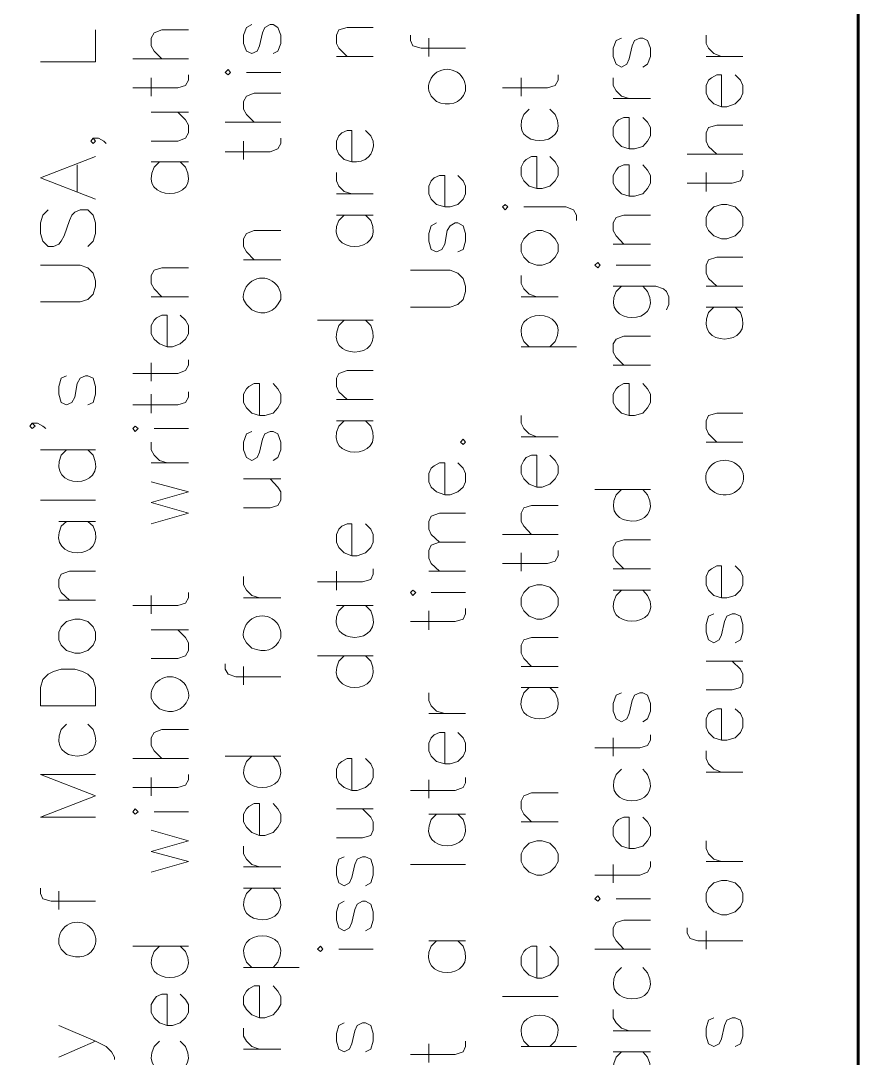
# Model space of a CAD drawing. Header units: inches. Extents: x 5 to 516, y -193 to 129.
# Drawn here: x 377.495 to 379.068, y -36.701 to -34.752 of the extents above; entities that cross this region are included whole.
import ezdxf

# ---------------------------------------------------------------- set-up
doc = ezdxf.new("R2010")
doc.units = ezdxf.units.IN
doc.header["$MEASUREMENT"] = 0
doc.layers.add('PDF5_Geometry', color=7, linetype='Continuous')

msp = doc.modelspace()

# ---------------------------------------------------------------- linework, layer by layer
at = {"layer": 'PDF5_Geometry', "lineweight": 60}
msp.add_lwpolyline([(379.067698, -46.9256782), (379.067698, -16.9256758), (334.0676944, -16.9256758), (334.0676944, -46.9256782)], dxfattribs=at)
at = {"layer": 'PDF5_Geometry', "lineweight": 15}
for points in [[(377.5321424, -34.8290088), (377.6354757, -34.8290088), (377.6354757, -34.7690088)], [(377.7599202, -34.8234535), (377.7454758, -34.8090091), (377.7399202, -34.7990091), (377.7399202, -34.7845646), (377.7454758, -34.7745646), (377.7599202, -34.7690091), (377.8099202, -34.7690091)], [(377.928809, -34.7590094), (377.918809, -34.764565), (377.9132535, -34.7790094), (377.9132535, -34.794565), (377.918809, -34.8090094), (377.928809, -34.8134539), (377.938809, -34.8090094), (377.9432535, -34.7990094), (377.948809, -34.774565), (377.9532535, -34.764565), (377.9632535, -34.7590094), (377.968809, -34.7590094), (377.9776979, -34.764565), (377.9832535, -34.7790094), (377.9832535, -34.794565), (377.9776979, -34.8090094), (377.968809, -34.8134539)], [(378.107698, -34.8190092), (378.0921425, -34.8034537), (378.087698, -34.7945648), (378.087698, -34.7790092), (378.0921425, -34.7690092), (378.107698, -34.7645648), (378.1565869, -34.7645648)], [(378.2265869, -34.7790097), (378.2265869, -34.7890097), (378.2310313, -34.7990097), (378.2465869, -34.8034542), (378.3299202, -34.8034542)], [(378.2610313, -34.8190092), (378.2610313, -34.7845648)], [(378.6232535, -34.7845651), (378.6132535, -34.7890095), (378.607698, -34.803454), (378.607698, -34.8190095), (378.6132535, -34.833454), (378.6232535, -34.8390095), (378.6332535, -34.833454), (378.637698, -34.823454), (378.6432535, -34.7990095), (378.647698, -34.7890095), (378.657698, -34.7845651), (378.6632535, -34.7845651), (378.6721424, -34.7890095), (378.677698, -34.803454), (378.677698, -34.8190095), (378.6721424, -34.833454), (378.6632535, -34.8390095)], [(378.8110313, -34.8190092), (378.7965869, -34.8134537), (378.7865869, -34.8034537), (378.7821424, -34.7945648), (378.7821424, -34.7790092)], [(377.7054757, -34.8234535), (377.8099202, -34.8234535)], [(378.087698, -34.8190092), (378.1565869, -34.8190092)], [(378.7821425, -34.8190092), (378.8510314, -34.8190092)], [(377.7054757, -34.877898), (377.7899202, -34.877898), (377.8043646, -34.8734536), (377.8099202, -34.8634536), (377.8099202, -34.8534536)], [(377.7399202, -34.8934541), (377.7399202, -34.8590096)], [(377.9188089, -34.8490092), (377.9832533, -34.8490092)], [(378.3999202, -34.877898), (378.4843647, -34.877898), (378.4988091, -34.8734536), (378.5043647, -34.8634536), (378.5043647, -34.8534536)], [(378.4343647, -34.8934541), (378.4343647, -34.8590096)], [(378.637698, -34.8978983), (378.6232535, -34.8934539), (378.6132535, -34.8834539), (378.607698, -34.8734539), (378.607698, -34.8590094)], [(378.8110313, -34.9134544), (378.8110313, -34.8534544), (378.8021424, -34.8534544), (378.7921424, -34.8590099), (378.7865869, -34.8634544), (378.7821424, -34.8734544), (378.7821424, -34.8878988), (378.7865869, -34.8978988), (378.7965869, -34.9078988), (378.8110313, -34.9134544), (378.8210313, -34.9134544), (378.8365869, -34.9078988), (378.8465869, -34.8978988), (378.8510313, -34.8878988), (378.8510313, -34.8734544), (378.8465869, -34.8634544), (378.8365869, -34.8534544)], [(377.9332533, -34.9423432), (377.9188089, -34.9278988), (377.9132533, -34.9178988), (377.9132533, -34.9034543), (377.9188089, -34.8934543), (377.9332533, -34.8878988), (377.9832533, -34.8878988)], [(378.6076981, -34.8978983), (378.6776981, -34.8978983)], [(377.7399202, -34.9778985), (377.7899202, -34.9778985), (377.8043646, -34.9723429), (377.8099202, -34.9623429), (377.8099202, -34.9478985), (377.8043646, -34.9378985), (377.7899202, -34.923454)], [(377.7399202, -34.923454), (377.8099202, -34.923454)], [(378.4499202, -34.9178986), (378.4399202, -34.9278986)], [(378.4988091, -34.9278986), (378.4888091, -34.9178986)], [(377.8788091, -34.9423432), (377.9832535, -34.9423432)], [(378.637698, -34.9923434), (378.637698, -34.9334546), (378.627698, -34.9334546), (378.617698, -34.937899), (378.6132535, -34.9423434), (378.607698, -34.9523434), (378.607698, -34.967899), (378.6132535, -34.977899), (378.6232535, -34.987899), (378.637698, -34.9923434), (378.647698, -34.9923434), (378.6632535, -34.987899), (378.6721424, -34.977899), (378.677698, -34.967899), (378.677698, -34.9523434), (378.6721424, -34.9423434), (378.6632535, -34.9334546)], [(378.1565868, -34.977898), (378.1521424, -34.967898), (378.1421424, -34.957898)], [(378.8021425, -35.002343), (378.786587, -34.9878986), (378.7821425, -34.9778986), (378.7821425, -34.962343), (378.786587, -34.952343), (378.8021425, -34.9478986), (378.8510314, -34.9478986)], [(377.6310312, -34.9723431), (377.6354756, -34.9778987), (377.6310312, -34.9823431), (377.6265868, -34.9778987), (377.6310312, -34.9723431), (377.6410312, -34.9723431), (377.6510312, -34.9778987), (377.6554757, -34.9823431)], [(377.8788091, -34.9978988), (377.9632535, -34.9978988), (377.977698, -34.9923432), (377.9832535, -34.9823432), (377.9832535, -34.9723432)], [(377.9132536, -35.0123426), (377.9132536, -34.9778982)], [(378.746587, -35.002343), (378.8510314, -35.002343)], [(377.6354758, -35.0867874), (377.5321424, -35.0467874), (377.6354758, -35.0067874)], [(377.6010313, -35.0723425), (377.6010313, -35.0223425)], [(377.7399202, -35.0167869), (377.8099202, -35.0167869)], [(377.7554757, -35.0167869), (377.7454757, -35.0267869)], [(377.8043646, -35.0267869), (377.7943646, -35.0167869)], [(378.4643646, -35.0667871), (378.4643646, -35.0067871), (378.4543646, -35.0067871), (378.4443646, -35.0123427), (378.4399202, -35.0167871), (378.4343646, -35.0267871), (378.4343646, -35.0423427), (378.4399202, -35.0523427), (378.4499202, -35.0623427), (378.4643646, -35.0667871), (378.4743646, -35.0667871), (378.4888091, -35.0623427), (378.4988091, -35.0523427), (378.5043646, -35.0423427), (378.5043646, -35.0267871), (378.4988091, -35.0167871), (378.4888091, -35.0067871)], [(378.637698, -35.0812321), (378.637698, -35.0223432), (378.627698, -35.0223432), (378.617698, -35.0267877), (378.6132535, -35.0323432), (378.607698, -35.0423432), (378.607698, -35.0567877), (378.6132535, -35.0667877), (378.6232535, -35.0767877), (378.637698, -35.0812321), (378.647698, -35.0812321), (378.6632535, -35.0767877), (378.6721424, -35.0667877), (378.677698, -35.0567877), (378.677698, -35.0423432), (378.6721424, -35.0323432), (378.6632535, -35.0223432)], [(378.1165868, -35.0767867), (378.1021424, -35.0723423), (378.0921424, -35.0623423), (378.0876979, -35.0523423), (378.0876979, -35.0367867)], [(378.2910312, -35.1012313), (378.2910312, -35.0423424), (378.2810312, -35.0423424), (378.2710312, -35.0467869), (378.2654757, -35.0523424), (378.2610312, -35.0623424), (378.2610312, -35.0767869), (378.2654757, -35.0867869), (378.2754757, -35.0967869), (378.2910312, -35.1012313), (378.3010312, -35.1012313), (378.3154757, -35.0967869), (378.3254757, -35.0867869), (378.3299201, -35.0767869), (378.3299201, -35.0623424), (378.3254757, -35.0523424), (378.3154757, -35.0423424)], [(378.746587, -35.0567875), (378.8310314, -35.0567875), (378.846587, -35.0523431), (378.8510314, -35.0423431), (378.8510314, -35.0323431)], [(378.7821425, -35.0723425), (378.7821425, -35.0367869)], [(378.087698, -35.0767867), (378.1565869, -35.0767867)], [(378.43992, -35.1012313), (378.5188089, -35.1012313), (378.5332534, -35.1067869), (378.5388089, -35.1167869), (378.5388089, -35.1267869)], [(377.5465868, -35.1067866), (377.5365868, -35.1167866), (377.5321424, -35.1312311), (377.5321424, -35.1512311), (377.5365868, -35.1656755), (377.5465868, -35.1756755), (377.5565868, -35.1756755), (377.5665868, -35.1712311), (377.5710312, -35.1656755), (377.5765868, -35.1556755), (377.5865868, -35.1267866), (377.5910312, -35.1167866), (377.5965868, -35.1112311), (377.6065868, -35.1067866), (377.6210312, -35.1067866), (377.6310312, -35.1167866), (377.6354757, -35.1312311), (377.6354757, -35.1512311), (377.6310312, -35.1656755), (377.6210312, -35.1756755)], [(378.087698, -35.1167874), (378.1565869, -35.1167874)], [(378.1021424, -35.1167874), (378.0921424, -35.1267874)], [(378.1521424, -35.1267874), (378.1421424, -35.1167874)], [(378.6276978, -35.1712319), (378.6132534, -35.1556763), (378.6076978, -35.1456763), (378.6076978, -35.1312318), (378.6132534, -35.1212318), (378.6276978, -35.1167874), (378.6776978, -35.1167874)], [(378.2754758, -35.1312323), (378.2654758, -35.1367879), (378.2610313, -35.1512323), (378.2610313, -35.1656768), (378.2654758, -35.1812324), (378.2754758, -35.1856768), (378.2854758, -35.1812324), (378.2910313, -35.1712324), (378.2954758, -35.1456768), (378.3010313, -35.1367879), (378.3110313, -35.1312323), (378.3154758, -35.1312323), (378.3254758, -35.1367879), (378.3299202, -35.1512323), (378.3299202, -35.1656768), (378.3254758, -35.1812324), (378.3154758, -35.1856768)], [(377.9332533, -35.2012318), (377.9188089, -35.1856762), (377.9132533, -35.1756762), (377.9132533, -35.1612318), (377.9188089, -35.1512318), (377.9332533, -35.1456762), (377.9832533, -35.1456762)], [(378.6076981, -35.1712319), (378.6776981, -35.1712319)], [(378.8021425, -35.2501209), (378.786587, -35.2356765), (378.7821425, -35.2256765), (378.7821425, -35.211232), (378.786587, -35.201232), (378.8021425, -35.1956765), (378.8510314, -35.1956765)], [(377.5321424, -35.2801208), (377.6065868, -35.2801208), (377.6210313, -35.2756764), (377.6310313, -35.2656764), (377.6354757, -35.2501208), (377.6354757, -35.2401208), (377.6310313, -35.2256764), (377.6210313, -35.2156764), (377.6065868, -35.2112319), (377.5321424, -35.2112319)], [(377.7599202, -35.2701212), (377.7454758, -35.2556768), (377.7399202, -35.2456768), (377.7399202, -35.2301212), (377.7454758, -35.2201212), (377.7599202, -35.2156768), (377.8099202, -35.2156768)], [(377.9132536, -35.2012318), (377.9832536, -35.2012318)], [(378.6132534, -35.2112314), (378.6776978, -35.2112314)], [(378.2265869, -35.2901204), (378.3010313, -35.2901204), (378.3154758, -35.2845649), (378.3254758, -35.275676), (378.3299202, -35.2601204), (378.3299202, -35.2501204), (378.3254758, -35.235676), (378.3154758, -35.225676), (378.3010313, -35.2201204), (378.2265869, -35.2201204)], [(378.4643646, -35.2701212), (378.4499202, -35.2656768), (378.4399202, -35.2556768), (378.4343646, -35.2456768), (378.4343646, -35.2301212)], [(378.6076981, -35.2501209), (378.6876981, -35.2501209), (378.7021425, -35.2556765), (378.7076981, -35.2601209), (378.7121425, -35.2701209), (378.7121425, -35.2845654), (378.7076981, -35.2945654)], [(378.6232535, -35.2501209), (378.6132535, -35.2601209)], [(378.6721424, -35.2601209), (378.6632535, -35.2501209)], [(378.7821425, -35.2501209), (378.8510314, -35.2501209)], [(377.7399202, -35.2701212), (377.8099202, -35.2701212)], [(378.4343647, -35.2701212), (378.5043647, -35.2701212)], [(378.7821425, -35.2901204), (378.8510314, -35.2901204)], [(378.7965869, -35.2901204), (378.7865869, -35.3001204)], [(378.8465869, -35.3001204), (378.8365869, -35.2901204)], [(377.7699201, -35.3645652), (377.7699201, -35.3045652), (377.7599201, -35.3045652), (377.7499201, -35.3101208), (377.7454757, -35.3145652), (377.7399201, -35.3245652), (377.7399201, -35.3401208), (377.7454757, -35.3501208), (377.7554757, -35.3590097), (377.7699201, -35.3645652), (377.7799201, -35.3645652), (377.7943646, -35.3590097), (377.8043646, -35.3501208), (377.8099201, -35.3401208), (377.8099201, -35.3245652), (377.8043646, -35.3145652), (377.7943646, -35.3045652)], [(378.0521425, -35.314565), (378.1565869, -35.314565)], [(378.1021424, -35.314565), (378.0921424, -35.324565)], [(378.1521424, -35.324565), (378.1421424, -35.314565)], [(378.4499202, -35.3645652), (378.4399202, -35.3545652)], [(378.4988091, -35.3545652), (378.4888091, -35.3645652)], [(378.6276978, -35.3990094), (378.6132534, -35.384565), (378.6076978, -35.374565), (378.6076978, -35.3590094), (378.6132534, -35.3501205), (378.6276978, -35.344565), (378.6776978, -35.344565)], [(378.4343647, -35.3645652), (378.5388091, -35.3645652)], [(377.7054757, -35.4145655), (377.7899202, -35.4145655), (377.8043646, -35.4090099), (377.8099202, -35.3990099), (377.8099202, -35.3890099)], [(377.7399202, -35.4290093), (377.7399202, -35.3945649)], [(378.107698, -35.4634535), (378.0921425, -35.4490091), (378.087698, -35.4390091), (378.087698, -35.4234535), (378.0921425, -35.4145646), (378.107698, -35.4090091), (378.1565869, -35.4090091)], [(378.6076981, -35.3990094), (378.6776981, -35.3990094)], [(377.5810313, -35.4190097), (377.5710313, -35.4234542), (377.5665868, -35.4390097), (377.5665868, -35.4534542), (377.5710313, -35.4690097), (377.5810313, -35.4734542), (377.5910313, -35.4690097), (377.5965868, -35.4590097), (377.6010313, -35.4334542), (377.6065868, -35.4234542), (377.6165868, -35.4190097), (377.6210313, -35.4190097), (377.6310313, -35.4234542), (377.6354757, -35.4390097), (377.6354757, -35.4534542), (377.6310313, -35.4690097), (377.6210313, -35.4734542)], [(377.7054757, -35.4734542), (377.7899202, -35.4734542), (377.8043646, -35.4690098), (377.8099202, -35.4590098), (377.8099202, -35.4490098)], [(377.9432535, -35.4934534), (377.9432535, -35.4334534), (377.9332535, -35.4334534), (377.9232535, -35.439009), (377.918809, -35.4434534), (377.9132535, -35.4534534), (377.9132535, -35.469009), (377.918809, -35.479009), (377.928809, -35.489009), (377.9432535, -35.4934534), (377.9532535, -35.4934534), (377.968809, -35.489009), (377.9776979, -35.479009), (377.9832535, -35.469009), (377.9832535, -35.4534534), (377.9776979, -35.4434534), (377.968809, -35.4334534)], [(378.637698, -35.4934534), (378.637698, -35.4334534), (378.627698, -35.4334534), (378.617698, -35.439009), (378.6132535, -35.4434534), (378.607698, -35.4534534), (378.607698, -35.469009), (378.6132535, -35.479009), (378.6232535, -35.489009), (378.637698, -35.4934534), (378.647698, -35.4934534), (378.6632535, -35.489009), (378.6721424, -35.479009), (378.677698, -35.469009), (378.677698, -35.4534534), (378.6721424, -35.4434534), (378.6632535, -35.4334534)], [(377.7399202, -35.4890092), (377.7399202, -35.4534536)], [(378.087698, -35.4634535), (378.1565869, -35.4634535)], [(378.8021425, -35.5434537), (378.786587, -35.5278981), (378.7821425, -35.5178981), (378.7821425, -35.5034536), (378.786587, -35.4934536), (378.8021425, -35.4890092), (378.8510314, -35.4890092)], [(377.5165866, -35.5078984), (377.5221422, -35.513454), (377.5165866, -35.5178984), (377.5121422, -35.513454), (377.5165866, -35.5078984), (377.5265866, -35.5078984), (377.5365866, -35.513454), (377.5421422, -35.5178984)], [(378.087698, -35.5034541), (378.1565869, -35.5034541)], [(378.1021424, -35.5034541), (378.0921424, -35.5134541)], [(378.1521424, -35.5134541), (378.1421424, -35.5034541)], [(378.4643646, -35.5334541), (378.4499202, -35.5278985), (378.4399202, -35.5178985), (378.4343646, -35.5078985), (378.4343646, -35.4934541)], [(377.7454755, -35.517898), (377.80992, -35.517898)], [(377.928809, -35.5234533), (377.918809, -35.5278978), (377.9132535, -35.5434533), (377.9132535, -35.5578978), (377.918809, -35.5723422), (377.928809, -35.5778978), (377.938809, -35.5723422), (377.9432535, -35.5623422), (377.948809, -35.5378978), (377.9532535, -35.5278978), (377.9632535, -35.5234533), (377.968809, -35.5234533), (377.9776979, -35.5278978), (377.9832535, -35.5434533), (377.9832535, -35.5578978), (377.9776979, -35.5723422), (377.968809, -35.5778978)], [(377.7699201, -35.5823432), (377.7554757, -35.5778988), (377.7454757, -35.5678988), (377.7399201, -35.5578988), (377.7399201, -35.5434543)], [(378.4343647, -35.5334541), (378.5043647, -35.5334541)], [(378.7821425, -35.5434537), (378.8510314, -35.5434537)], [(377.5321424, -35.5578986), (377.6354757, -35.5578986)], [(377.5810313, -35.5578986), (377.5710313, -35.5678986)], [(377.6310313, -35.5678986), (377.6210313, -35.5578986)], [(378.4643646, -35.6278981), (378.4643646, -35.5678981), (378.4543646, -35.5678981), (378.4443646, -35.5723425), (378.4399202, -35.5778981), (378.4343646, -35.5878981), (378.4343646, -35.6023425), (378.4399202, -35.6123425), (378.4499202, -35.6223425), (378.4643646, -35.6278981), (378.4743646, -35.6278981), (378.4888091, -35.6223425), (378.4988091, -35.6123425), (378.5043646, -35.6023425), (378.5043646, -35.5878981), (378.4988091, -35.5778981), (378.4888091, -35.5678981)], [(377.7399202, -35.5823432), (377.8099202, -35.5823432)], [(378.2910312, -35.642343), (378.2910312, -35.582343), (378.2810312, -35.582343), (378.2710312, -35.5878986), (378.2654757, -35.592343), (378.2610312, -35.602343), (378.2610312, -35.6178986), (378.2654757, -35.6278986), (378.2754757, -35.6367875), (378.2910312, -35.642343), (378.3010312, -35.642343), (378.3154757, -35.6367875), (378.3254757, -35.6278986), (378.3299201, -35.6178986), (378.3299201, -35.602343), (378.3254757, -35.592343), (378.3154757, -35.582343)], [(377.7399202, -35.6967875), (377.8099202, -35.6767875), (377.7399202, -35.6567875), (377.8099202, -35.6367875), (377.7399202, -35.6178986)], [(377.9132536, -35.6123431), (377.9832536, -35.6123431)], [(377.9132536, -35.6667876), (377.9632536, -35.6667876), (377.977698, -35.6623432), (377.9832536, -35.6523432), (377.9832536, -35.6367876), (377.977698, -35.6278987), (377.9632536, -35.6123432)], [(378.5732536, -35.6323423), (378.677698, -35.6323423)], [(378.6232535, -35.6323423), (378.6132535, -35.6423423)], [(378.6721424, -35.6423423), (378.6632535, -35.6323423)], [(377.5321424, -35.6523426), (377.6354757, -35.6523426)], [(378.4543647, -35.7167879), (378.4399203, -35.7012323), (378.4343647, -35.6923434), (378.4343647, -35.6767879), (378.4399203, -35.6667879), (378.4543647, -35.6623434), (378.5043647, -35.6623434)], [(378.2810314, -35.7312317), (378.2654758, -35.7167873), (378.2610314, -35.7067873), (378.2610314, -35.6923428), (378.2654758, -35.6823428), (378.2810314, -35.6767873), (378.3299203, -35.6767873)], [(377.5665868, -35.6923433), (377.6354757, -35.6923433)], [(377.5810313, -35.6923433), (377.5710313, -35.7012322)], [(377.6310313, -35.7012322), (377.6210313, -35.6923433)], [(378.1165868, -35.7567874), (378.1165868, -35.6967874), (378.1076979, -35.6967874), (378.0976979, -35.7012318), (378.0921424, -35.7067874), (378.0876979, -35.7167874), (378.0876979, -35.7312318), (378.0921424, -35.7412318), (378.1021424, -35.7512318), (378.1165868, -35.7567874), (378.1265868, -35.7567874), (378.1421424, -35.7512318), (378.1521424, -35.7412318), (378.1565868, -35.7312318), (378.1565868, -35.7167874), (378.1521424, -35.7067874), (378.1421424, -35.6967874)], [(378.3999202, -35.7167879), (378.5043647, -35.7167879)], [(378.2810314, -35.7856762), (378.2654758, -35.7712318), (378.2610314, -35.7612318), (378.2610314, -35.7467873), (378.2654758, -35.7367873), (378.2810314, -35.7312318), (378.3299203, -35.7312318)], [(378.6276978, -35.7812319), (378.6132534, -35.7667875), (378.6076978, -35.7567875), (378.6076978, -35.7412319), (378.6132534, -35.7312319), (378.6276978, -35.7267875), (378.6776978, -35.7267875)], [(378.3999202, -35.7712312), (378.4843647, -35.7712312), (378.4988091, -35.7667868), (378.5043647, -35.7567868), (378.5043647, -35.7467868)], [(378.4343647, -35.7856762), (378.4343647, -35.7512318)], [(378.0521425, -35.8056765), (378.1365869, -35.8056765), (378.1521425, -35.8012321), (378.1565869, -35.7912321), (378.1565869, -35.7812321)], [(378.6076981, -35.7812319), (378.6776981, -35.7812319)], [(378.8110313, -35.8356764), (378.8110313, -35.7756764), (378.8021424, -35.7756764), (378.7921424, -35.781232), (378.7865869, -35.7856764), (378.7821424, -35.7956764), (378.7821424, -35.811232), (378.7865869, -35.821232), (378.7965869, -35.831232), (378.8110313, -35.8356764), (378.8210313, -35.8356764), (378.8365869, -35.831232), (378.8465869, -35.821232), (378.8510313, -35.811232), (378.8510313, -35.7956764), (378.8465869, -35.7856764), (378.8365869, -35.7756764)], [(377.5865869, -35.8401207), (377.5710313, -35.8256763), (377.5665869, -35.8156763), (377.5665869, -35.8012318), (377.5710313, -35.7912318), (377.5865869, -35.7856763), (377.6354758, -35.7856763)], [(377.9432535, -35.8356764), (377.928809, -35.831232), (377.918809, -35.821232), (377.9132535, -35.811232), (377.9132535, -35.7956764)], [(378.087698, -35.8212315), (378.087698, -35.7856759)], [(378.2610313, -35.7856762), (378.3299202, -35.7856762)], [(378.6076981, -35.8212315), (378.6776981, -35.8212315)], [(378.6232535, -35.8212315), (378.6132535, -35.8312315)], [(378.6721424, -35.8312315), (378.6632535, -35.8212315)], [(377.5665868, -35.8401207), (377.6354757, -35.8401207)], [(377.7054757, -35.8501203), (377.7899202, -35.8501203), (377.8043646, -35.8456759), (377.8099202, -35.8356759), (377.8099202, -35.8256759)], [(377.7399202, -35.8656764), (377.7399202, -35.8312319)], [(377.9132536, -35.8356764), (377.9832536, -35.8356764)], [(378.2654756, -35.8256768), (378.32992, -35.8256768)], [(378.087698, -35.8501203), (378.1565869, -35.8501203)], [(378.1021424, -35.8501203), (378.0921424, -35.8601203)], [(378.1521424, -35.8601203), (378.1421424, -35.8501203)], [(378.2265869, -35.8801202), (378.3110313, -35.8801202), (378.3254758, -35.8756758), (378.3299202, -35.8656758), (378.3299202, -35.8556758)], [(378.2610313, -35.8956763), (378.2610313, -35.8601207)], [(378.7965869, -35.8656764), (378.7865869, -35.8701208), (378.7821425, -35.8856764), (378.7821425, -35.9001208), (378.7865869, -35.9145652), (378.7965869, -35.9201208), (378.8065869, -35.9145652), (378.8110313, -35.9056764), (378.8165869, -35.8801208), (378.8210313, -35.8701208), (378.8310313, -35.8656764), (378.8365869, -35.8656764), (378.8465869, -35.8701208), (378.8510313, -35.8856764), (378.8510313, -35.9001208), (378.8465869, -35.9145652), (378.8365869, -35.9201208)], [(377.7399202, -35.9501208), (377.7899202, -35.9501208), (377.8043646, -35.9445652), (377.8099202, -35.9345652), (377.8099202, -35.9201208), (377.8043646, -35.9101208), (377.7899202, -35.8956763)], [(377.7399202, -35.8956763), (377.8099202, -35.8956763)], [(378.4543647, -35.9645657), (378.4399203, -35.9501213), (378.4343647, -35.9401213), (378.4343647, -35.9245657), (378.4399203, -35.9145657), (378.4543647, -35.9101213), (378.5043647, -35.9101213)], [(378.0521425, -35.9445654), (378.1565869, -35.9445654)], [(378.1021424, -35.9445654), (378.0921424, -35.9545654)], [(378.1521424, -35.9545654), (378.1421424, -35.9445654)], [(378.7821425, -35.954565), (378.8510314, -35.954565)], [(378.7821425, -36.0090095), (378.8310314, -36.0090095), (378.8465869, -36.0045651), (378.8510314, -35.9945651), (378.8510314, -35.9790095), (378.8465869, -35.9701206), (378.8310314, -35.9545651)], [(377.8788091, -35.9601204), (377.8788091, -35.9701204), (377.8843646, -35.9790092), (377.8988091, -35.9845648), (377.9832535, -35.9845648)], [(377.9132536, -35.9990099), (377.9132536, -35.9645655)], [(378.4343647, -35.9645657), (378.5043647, -35.9645657)], [(378.2910312, -36.0534544), (378.2754757, -36.04901), (378.2654757, -36.03901), (378.2610312, -36.02901), (378.2610312, -36.0145655)], [(378.4343647, -36.0045653), (378.5043647, -36.0045653)], [(378.4499202, -36.0045653), (378.4399202, -36.0145653)], [(378.4988091, -36.0145653), (378.4888091, -36.0045653)], [(378.6232535, -36.0145648), (378.6132535, -36.0190093), (378.607698, -36.0345648), (378.607698, -36.0490093), (378.6132535, -36.0634537), (378.6232535, -36.0690093), (378.6332535, -36.0634537), (378.637698, -36.0534537), (378.6432535, -36.0290093), (378.647698, -36.0190093), (378.657698, -36.0145648), (378.6632535, -36.0145648), (378.6721424, -36.0190093), (378.677698, -36.0345648), (378.677698, -36.0490093), (378.6721424, -36.0634537), (378.6632535, -36.0690093)], [(378.2610313, -36.0534544), (378.3299202, -36.0534544)], [(378.8110313, -36.1034546), (378.8110313, -36.0445658), (378.8021424, -36.0445658), (378.7921424, -36.0490102), (378.7865869, -36.0534546), (378.7821424, -36.0634546), (378.7821424, -36.0790102), (378.7865869, -36.0890102), (378.7965869, -36.0990102), (378.8110313, -36.1034546), (378.8210313, -36.1034546), (378.8365869, -36.0990102), (378.8465869, -36.0890102), (378.8510313, -36.0790102), (378.8510313, -36.0634546), (378.8465869, -36.0534546), (378.8365869, -36.0445658)], [(377.5810313, -36.0734536), (377.5710313, -36.0834536)], [(377.6310313, -36.0834536), (377.6210313, -36.0734536)], [(377.7599202, -36.1378988), (377.7454758, -36.1234544), (377.7399202, -36.1134544), (377.7399202, -36.0990099), (377.7454758, -36.0890099), (377.7599202, -36.0834544), (377.8099202, -36.0834544)], [(378.2910312, -36.1478984), (378.2910312, -36.0890095), (378.2810312, -36.0890095), (378.2710312, -36.093454), (378.2654757, -36.0990095), (378.2610312, -36.1090095), (378.2610312, -36.123454), (378.2654757, -36.133454), (378.2754757, -36.143454), (378.2910312, -36.1478984), (378.3010312, -36.1478984), (378.3154757, -36.143454), (378.3254757, -36.133454), (378.3299201, -36.123454), (378.3299201, -36.1090095), (378.3254757, -36.0990095), (378.3154757, -36.0890095)], [(378.5732536, -36.1178985), (378.657698, -36.1178985), (378.6721425, -36.1134541), (378.677698, -36.1034541), (378.677698, -36.0934541)], [(378.6076981, -36.1334546), (378.6076981, -36.0990101)], [(377.8788091, -36.1334546), (377.9832535, -36.1334546)], [(377.928809, -36.1334546), (377.918809, -36.1434546)], [(377.9776979, -36.1434546), (377.968809, -36.1334546)], [(378.8110313, -36.1634545), (378.7965869, -36.1578989), (378.7865869, -36.1478989), (378.7821424, -36.1378989), (378.7821424, -36.1234545)], [(377.7054757, -36.1378988), (377.8099202, -36.1378988)], [(378.1165868, -36.1978986), (378.1165868, -36.1378986), (378.1076979, -36.1378986), (378.0976979, -36.1434542), (378.0921424, -36.1478986), (378.0876979, -36.1578986), (378.0876979, -36.1734542), (378.0921424, -36.1834542), (378.1021424, -36.1923431), (378.1165868, -36.1978986), (378.1265868, -36.1978986), (378.1421424, -36.1923431), (378.1521424, -36.1834542), (378.1565868, -36.1734542), (378.1565868, -36.1578986), (378.1521424, -36.1478986), (378.1421424, -36.1378986)], [(377.6354758, -36.2478989), (377.5321424, -36.2478989), (377.6354758, -36.2078989), (377.5321424, -36.1678989), (377.6354758, -36.1678989)], [(377.7054757, -36.1923433), (377.7899202, -36.1923433), (377.8043646, -36.1878989), (377.8099202, -36.1778989), (377.8099202, -36.1678989)], [(377.7399202, -36.2078982), (377.7399202, -36.1734538)], [(378.2265869, -36.1978986), (378.3110313, -36.1978986), (378.3254758, -36.1923431), (378.3299202, -36.1834542), (378.3299202, -36.1734542)], [(378.6232535, -36.157898), (378.6132535, -36.167898)], [(378.6721424, -36.167898), (378.6632535, -36.157898)], [(378.7821425, -36.1634545), (378.8510314, -36.1634545)], [(378.2610313, -36.2123425), (378.2610313, -36.1778981)], [(378.4543647, -36.2567874), (378.4399203, -36.242343), (378.4343647, -36.232343), (378.4343647, -36.2178985), (378.4399203, -36.2078985), (378.4543647, -36.202343), (378.5043647, -36.202343)], [(377.9432535, -36.2823431), (377.9432535, -36.222343), (377.9332535, -36.222343), (377.9232535, -36.2278986), (377.918809, -36.232343), (377.9132535, -36.242343), (377.9132535, -36.2567875), (377.918809, -36.2667875), (377.928809, -36.2767875), (377.9432535, -36.2823431), (377.9532535, -36.2823431), (377.968809, -36.2767875), (377.9776979, -36.2667875), (377.9832535, -36.2567875), (377.9832535, -36.242343), (377.9776979, -36.232343), (377.968809, -36.222343)], [(377.7454755, -36.2378982), (377.80992, -36.2378982)], [(378.087698, -36.2323428), (378.1565869, -36.2323428)], [(378.087698, -36.2867873), (378.1365869, -36.2867873), (378.1521424, -36.2823429), (378.1565869, -36.2723429), (378.1565869, -36.2567873), (378.1521424, -36.2478984), (378.1365869, -36.2323429)], [(378.2610313, -36.2423435), (378.3299202, -36.2423435)], [(378.2754758, -36.2423435), (378.2654758, -36.2523435)], [(378.3254758, -36.2523435), (378.3154758, -36.2423435)], [(378.637698, -36.3067876), (378.637698, -36.2478987), (378.627698, -36.2478987), (378.617698, -36.2523432), (378.6132535, -36.2567876), (378.607698, -36.2667876), (378.607698, -36.2823432), (378.6132535, -36.2923432), (378.6232535, -36.3023432), (378.637698, -36.3067876), (378.647698, -36.3067876), (378.6632535, -36.3023432), (378.6721424, -36.2923432), (378.677698, -36.2823432), (378.677698, -36.2667876), (378.6721424, -36.2567876), (378.6632535, -36.2478987)], [(378.4343647, -36.2567874), (378.5043647, -36.2567874)], [(377.7399202, -36.3512314), (377.8099202, -36.3312314), (377.7399202, -36.3123425), (377.8099202, -36.2923425), (377.7399202, -36.2723425)], [(377.9432535, -36.3412318), (377.928809, -36.3367874), (377.918809, -36.3267874), (377.9132535, -36.3167874), (377.9132535, -36.3023429)], [(378.8110313, -36.3312322), (378.7965869, -36.3267878), (378.7865869, -36.3167878), (378.7821424, -36.3067878), (378.7821424, -36.2923433)], [(378.1021424, -36.3223426), (378.0921424, -36.326787), (378.087698, -36.3412314), (378.087698, -36.356787), (378.0921424, -36.3712315), (378.1021424, -36.376787), (378.1121424, -36.3712315), (378.1165868, -36.3612315), (378.1221424, -36.336787), (378.1265868, -36.326787), (378.1365868, -36.3223426), (378.1421424, -36.3223426), (378.1521424, -36.326787), (378.1565868, -36.3412314), (378.1565868, -36.356787), (378.1521424, -36.3712315), (378.1421424, -36.376787)], [(377.9132536, -36.3412318), (377.9832536, -36.3412318)], [(378.2265869, -36.3367875), (378.3299202, -36.3367875)], [(378.5732536, -36.3567867), (378.657698, -36.3567867), (378.6721425, -36.3512312), (378.677698, -36.3412312), (378.677698, -36.3312312)], [(378.6076981, -36.3712317), (378.6076981, -36.3367873)], [(378.7821425, -36.3312322), (378.8510314, -36.3312322)], [(377.5321424, -36.3812324), (377.5321424, -36.3912324), (377.5365868, -36.4012324), (377.5521424, -36.4056769), (377.6354757, -36.4056769)], [(377.5665868, -36.421232), (377.5665868, -36.3867875)], [(377.9132536, -36.3812324), (377.9832536, -36.3812324)], [(377.928809, -36.3812324), (377.918809, -36.3912324)], [(377.9776979, -36.3912324), (377.968809, -36.3812324)], [(378.1021424, -36.4056759), (378.0921424, -36.4112315), (378.087698, -36.4256759), (378.087698, -36.4412315), (378.0921424, -36.4556759), (378.1021424, -36.4612315), (378.1121424, -36.4556759), (378.1165868, -36.4456759), (378.1221424, -36.4212315), (378.1265868, -36.4112315), (378.1365868, -36.4056759), (378.1421424, -36.4056759), (378.1521424, -36.4112315), (378.1565868, -36.4256759), (378.1565868, -36.4412315), (378.1521424, -36.4556759), (378.1421424, -36.4612315)], [(378.6132534, -36.4012316), (378.6776978, -36.4012316)], [(378.6276978, -36.4956756), (378.6132534, -36.4801201), (378.6076978, -36.4701201), (378.6076978, -36.4556756), (378.6132534, -36.4456756), (378.6276978, -36.4412312), (378.6776978, -36.4412312)], [(378.746587, -36.4556761), (378.746587, -36.4656761), (378.7521425, -36.4756761), (378.766587, -36.4801206), (378.8510314, -36.4801206)], [(378.7821425, -36.4956756), (378.7821425, -36.4612312)], [(378.2610313, -36.4801207), (378.3299202, -36.4801207)], [(378.2754758, -36.4801207), (378.2654758, -36.4901207)], [(378.3254758, -36.4901207), (378.3154758, -36.4801207)], [(377.7054757, -36.4901203), (377.8099202, -36.4901203)], [(377.7554757, -36.4901203), (377.7454757, -36.5001203)], [(377.8043646, -36.5001203), (377.7943646, -36.4901203)], [(378.0921422, -36.4956756), (378.1565867, -36.4956756)], [(378.4643646, -36.5501213), (378.4643646, -36.4901213), (378.4543646, -36.4901213), (378.4443646, -36.4956768), (378.4399202, -36.5001213), (378.4343646, -36.5101213), (378.4343646, -36.5256768), (378.4399202, -36.5345657), (378.4499202, -36.5445657), (378.4643646, -36.5501213), (378.4743646, -36.5501213), (378.4888091, -36.5445657), (378.4988091, -36.5345657), (378.5043646, -36.5256768), (378.5043646, -36.5101213), (378.4988091, -36.5001213), (378.4888091, -36.4901213)], [(378.5732536, -36.4956756), (378.677698, -36.4956756)], [(377.928809, -36.5301209), (377.918809, -36.5201209)], [(377.9776979, -36.5201209), (377.968809, -36.5301209)], [(377.9132536, -36.5301209), (378.017698, -36.5301209)], [(378.6232535, -36.5301209), (378.6132535, -36.5401209)], [(378.6721424, -36.5401209), (378.6632535, -36.5301209)], [(377.7699201, -36.6390099), (377.7699201, -36.580121), (377.7599201, -36.580121), (377.7499201, -36.5845655), (377.7454757, -36.590121), (377.7399201, -36.600121), (377.7399201, -36.6145655), (377.7454757, -36.6245655), (377.7554757, -36.6345655), (377.7699201, -36.6390099), (377.7799201, -36.6390099), (377.7943646, -36.6345655), (377.8043646, -36.6245655), (377.8099201, -36.6145655), (377.8099201, -36.600121), (377.8043646, -36.590121), (377.7943646, -36.580121)], [(377.9432535, -36.6245649), (377.9432535, -36.5645649), (377.9332535, -36.5645649), (377.9232535, -36.5701205), (377.918809, -36.5745649), (377.9132535, -36.5845649), (377.9132535, -36.6001205), (377.918809, -36.6090094), (377.928809, -36.6190094), (377.9432535, -36.6245649), (377.9532535, -36.6245649), (377.968809, -36.6190094), (377.9776979, -36.6090094), (377.9832535, -36.6001205), (377.9832535, -36.5845649), (377.9776979, -36.5745649), (377.968809, -36.5645649)], [(378.3999202, -36.5845654), (378.5043647, -36.5845654)], [(378.637698, -36.6490095), (378.6232535, -36.6445651), (378.6132535, -36.6345651), (378.607698, -36.6245651), (378.607698, -36.6090095)], [(377.5665868, -36.6990098), (377.6354757, -36.6690098), (377.5665868, -36.6390097)], [(378.1021424, -36.6345645), (378.0921424, -36.639009), (378.087698, -36.6545645), (378.087698, -36.669009), (378.0921424, -36.6834534), (378.1021424, -36.689009), (378.1121424, -36.6834534), (378.1165868, -36.6734534), (378.1221424, -36.649009), (378.1265868, -36.639009), (378.1365868, -36.6345645), (378.1421424, -36.6345645), (378.1521424, -36.639009), (378.1565868, -36.6545645), (378.1565868, -36.669009), (378.1521424, -36.6834534), (378.1421424, -36.689009)], [(378.7965869, -36.6245649), (378.7865869, -36.6290094), (378.7821425, -36.6445649), (378.7821425, -36.6590094), (378.7865869, -36.6734538), (378.7965869, -36.6790094), (378.8065869, -36.6734538), (378.8110313, -36.6645649), (378.8165869, -36.6390094), (378.8210313, -36.6290094), (378.8310313, -36.6245649), (378.8365869, -36.6245649), (378.8465869, -36.6290094), (378.8510313, -36.6445649), (378.8510313, -36.6590094), (378.8465869, -36.6734538), (378.8365869, -36.6790094)], [(377.9432535, -36.6834537), (377.928809, -36.6790093), (377.918809, -36.6690093), (377.9132535, -36.6590093), (377.9132535, -36.6445648)], [(378.6076981, -36.6490095), (378.6776981, -36.6490095)], [(377.6354758, -36.6690098), (377.6554758, -36.6790098), (377.6654758, -36.6890098), (377.6710313, -36.6990098), (377.6710313, -36.7034543)], [(377.7554757, -36.6690098), (377.7454757, -36.6790098)], [(377.8043646, -36.6790098), (377.7943646, -36.6690098)], [(378.2265869, -36.6934544), (378.3110313, -36.6934544), (378.3254758, -36.68901), (378.3299202, -36.67901), (378.3299202, -36.66901)], [(378.2610313, -36.7090093), (378.2610313, -36.6734538)], [(378.4343647, -36.6790094), (378.5388091, -36.6790094)], [(378.4499202, -36.6790094), (378.4399202, -36.6690094)], [(378.4988091, -36.6690094), (378.4888091, -36.6790094)], [(377.9132536, -36.6834537), (377.9832536, -36.6834537)], [(378.6076981, -36.6890102), (378.6776981, -36.6890102)], [(378.6232535, -36.6890102), (378.6132535, -36.6990102)], [(378.6721424, -36.6990102), (378.6632535, -36.6890102)]]:
    msp.add_lwpolyline(points, dxfattribs=at)
for points in [[(377.8843644, -34.8534545), (377.8888089, -34.8490101), (377.8843644, -34.8434545), (377.8788089, -34.8490101)], [(378.1165868, -35.0167869), (378.1165868, -34.957898), (378.1076979, -34.957898), (378.0976979, -34.9623424), (378.0921424, -34.967898), (378.0876979, -34.977898), (378.0876979, -34.9923425), (378.0921424, -35.0023425), (378.1021424, -35.0123425)], [(378.4043645, -35.1067866), (378.4099201, -35.1012311), (378.4043645, -35.0967866), (378.3999201, -35.1012311)], [(378.7821425, -35.1367877), (378.7865869, -35.1456766), (378.7965869, -35.1556766), (378.8110314, -35.1612321), (378.8210314, -35.1612321), (378.8365869, -35.1556766), (378.8465869, -35.1456766), (378.8510314, -35.1367877), (378.8510314, -35.1212321), (378.8465869, -35.1112321), (378.8365869, -35.1012321), (378.8210314, -35.0967877), (378.8110314, -35.0967877), (378.7965869, -35.1012321), (378.7865869, -35.1112321), (378.7821425, -35.1212321)], [(378.4343647, -35.1856757), (378.4399202, -35.1956757), (378.4499202, -35.2056757), (378.4643647, -35.2112313), (378.4743647, -35.2112313), (378.4888091, -35.2056757), (378.4988091, -35.1956757), (378.5043647, -35.1856757), (378.5043647, -35.1712313), (378.4988091, -35.1612313), (378.4888091, -35.1512313), (378.4743647, -35.1456757), (378.4643647, -35.1456757), (378.4499202, -35.1512313), (378.4399202, -35.1612313), (378.4343647, -35.1712313)], [(378.5788089, -35.2156756), (378.5832534, -35.2112312), (378.5788089, -35.2056756), (378.5732534, -35.2112312)], [(377.70992, -35.5234533), (377.7154756, -35.5178978), (377.70992, -35.5134533), (377.7054756, -35.5178978)], [(378.3210312, -35.5434537), (378.3254756, -35.5478981), (378.32992, -35.5434537), (378.3254756, -35.5378981)], [(378.2310311, -35.8312322), (378.2365867, -35.8256766), (378.2310311, -35.8212322), (378.2265867, -35.8256766)], [(378.4343647, -35.8501203), (378.4399202, -35.8601203), (378.4499202, -35.8701203), (378.4643647, -35.8756759), (378.4743647, -35.8756759), (378.4888091, -35.8701203), (378.4988091, -35.8601203), (378.5043647, -35.8501203), (378.5043647, -35.8356759), (378.4988091, -35.8256759), (378.4888091, -35.8156759), (378.4743647, -35.8112314), (378.4643647, -35.8112314), (378.4499202, -35.8156759), (378.4399202, -35.8256759), (378.4343647, -35.8356759)], [(377.5665868, -35.9145655), (377.5710313, -35.9245655), (377.5810313, -35.9345655), (377.5965868, -35.9401211), (377.6065868, -35.9401211), (377.6210313, -35.9345655), (377.6310313, -35.9245655), (377.6354757, -35.9145655), (377.6354757, -35.9001211), (377.6310313, -35.8901211), (377.6210313, -35.8801211), (377.6065868, -35.8756766), (377.5965868, -35.8756766), (377.5810313, -35.8801211), (377.5710313, -35.8901211), (377.5665868, -35.9001211)], [(377.6354758, -36.0390094), (377.5321424, -36.0390094), (377.5321424, -36.004565), (377.5365869, -35.9890094), (377.5465869, -35.9790094), (377.5565869, -35.974565), (377.5710313, -35.9701205), (377.5965869, -35.9701205), (377.6110313, -35.974565), (377.6210313, -35.9790094), (377.6310313, -35.9890094), (377.6354758, -36.004565)], [(377.70992, -36.2423435), (377.7154756, -36.2378991), (377.70992, -36.2323435), (377.7054756, -36.2378991)], [(378.4343647, -36.3312322), (378.4399202, -36.3412322), (378.4499202, -36.3512322), (378.4643647, -36.3567878), (378.4743647, -36.3567878), (378.4888091, -36.3512322), (378.4988091, -36.3412322), (378.5043647, -36.3312322), (378.5043647, -36.3167878), (378.4988091, -36.3067878), (378.4888091, -36.2967878), (378.4743647, -36.2923433), (378.4643647, -36.2923433), (378.4499202, -36.2967878), (378.4399202, -36.3067878), (378.4343647, -36.3167878)], [(378.7821425, -36.4056759), (378.7865869, -36.4156759), (378.7965869, -36.4256759), (378.8110314, -36.4312315), (378.8210314, -36.4312315), (378.8365869, -36.4256759), (378.8465869, -36.4156759), (378.8510314, -36.4056759), (378.8510314, -36.3912315), (378.8465869, -36.3812315), (378.8365869, -36.3712315), (378.8210314, -36.366787), (378.8110314, -36.366787), (378.7965869, -36.3712315), (378.7865869, -36.3812315), (378.7821425, -36.3912315)], [(378.5788089, -36.4056759), (378.5832534, -36.4012315), (378.5788089, -36.3956759), (378.5732534, -36.4012315)], [(378.0576978, -36.500121), (378.0621422, -36.4956766), (378.0576978, -36.490121), (378.0521422, -36.4956766)]]:
    msp.add_lwpolyline(points, close=True, dxfattribs=at)
for points in [[(378.3299202, -34.8834545, 1.174214095), (378.2610313, -34.8834545), (378.2654758, -34.8934545), (378.2754758, -34.9034545)], [(377.9832536, -35.2756766, 1.153009687), (377.9132536, -35.2756766), (377.9188091, -35.2845655), (377.9288091, -35.2945655)], [(377.9832536, -35.9101201, 1.153009687), (377.9132536, -35.9101201), (377.9188091, -35.9201201), (377.9288091, -35.9301201)], [(377.8099202, -36.0245656, 1.153009687), (377.7399202, -36.0245656), (377.7454757, -36.0345656), (377.7554757, -36.0445656)], [(377.6354757, -36.485676, 1.174214095), (377.5665868, -36.485676), (377.5710313, -36.495676), (377.5810313, -36.505676)]]:
    msp.add_lwpolyline(points, format="xyb", dxfattribs=at)
msp.add_ellipse((378.816724, -35.6101207), major_axis=(0.0356116, 0), ratio=0.916729461, start_param=3.382181793, end_param=9.6653671, dxfattribs=at)
for points in [[(378.2754758, -34.9034545), (378.2968276, -34.9129915), (378.322735, -34.9090285), (378.3299202, -34.8834545)], [(378.4399202, -34.9278986), (378.4072905, -34.9934172), (378.5314202, -34.9934172), (378.4988091, -34.9278986)], [(378.1165868, -35.0167869), (378.1416609, -35.0197684), (378.1609757, -35.0034165), (378.1565868, -34.977898)], [(377.7454757, -35.0267869), (377.7114942, -35.092898), (377.8383461, -35.092898), (377.8043646, -35.0267869)], [(378.0921424, -35.1267874), (378.0619757, -35.1921022), (378.1822906, -35.1919911), (378.1521424, -35.1267874)], [(377.9288091, -35.2945655), (377.9522536, -35.3071951), (377.9715869, -35.2994544), (377.9832536, -35.2756766)], [(378.6132535, -35.2601209), (378.5810128, -35.3255469), (378.7045684, -35.3262876), (378.6721424, -35.2601209)], [(378.4399202, -35.3545652), (378.4073091, -35.2890467), (378.5314202, -35.2890467), (378.4988091, -35.3545652)], [(378.7865869, -35.3001204), (378.7572536, -35.3664167), (378.8759017, -35.3662501), (378.8465869, -35.3001204)], [(378.0921424, -35.324565), (378.0624202, -35.3908058), (378.1818461, -35.3906391), (378.1521424, -35.324565)], [(378.0921424, -35.5134541), (378.0619757, -35.578769), (378.1822906, -35.5786579), (378.1521424, -35.5134541)], [(377.5710313, -35.5678986), (377.5417164, -35.6340283), (377.6603646, -35.6341949), (377.6310313, -35.5678986)], [(378.6132535, -35.6423423), (378.5810128, -35.7077683), (378.7045684, -35.708509), (378.6721424, -35.6423423)], [(377.5710313, -35.7012322), (377.5403461, -35.7679544), (377.6617164, -35.7680655), (377.6310313, -35.7012322)], [(378.6132535, -35.8312315), (378.5796609, -35.8956203), (378.7059387, -35.89625), (378.6721424, -35.8312315)], [(378.0921424, -35.8601203), (378.0614572, -35.9269351), (378.1828276, -35.9268425), (378.1521424, -35.8601203)], [(377.9288091, -35.9301201), (377.9527721, -35.9396757), (377.9726795, -35.9362312), (377.9832536, -35.9101201)], [(378.0921424, -35.9545654), (378.0628091, -36.0208617), (378.1814572, -36.0206951), (378.1521424, -35.9545654)], [(378.4399202, -36.0145653), (378.406735, -36.0792875), (378.5319943, -36.0792875), (378.4988091, -36.0145653)], [(377.7554757, -36.0445656), (377.7783276, -36.0546952), (377.7999387, -36.0491767), (377.8099202, -36.0245656)], [(377.5710313, -36.0834536), (377.5413275, -36.1495277), (377.6607535, -36.1496944), (377.6310313, -36.0834536)], [(377.918809, -36.1434546), (377.8858461, -36.2079731), (378.0108276, -36.2087694), (377.9776979, -36.1434546)], [(378.6132535, -36.167898), (378.5810128, -36.2333239), (378.7045684, -36.2340647), (378.6721424, -36.167898)], [(378.2654758, -36.2523435), (378.2361609, -36.3184732), (378.3548091, -36.3186398), (378.3254758, -36.2523435)], [(377.918809, -36.3912324), (377.8865683, -36.4566584), (378.0101239, -36.4573991), (377.9776979, -36.3912324)], [(377.918809, -36.5201209), (377.8865683, -36.454695), (378.0101239, -36.4539543), (377.9776979, -36.5201209)], [(377.5810313, -36.505676), (377.6023831, -36.5152131), (377.6283091, -36.5112501), (377.6354757, -36.485676)], [(377.7454757, -36.5001203), (377.7127905, -36.5657129), (377.8370498, -36.5657129), (377.8043646, -36.5001203)], [(378.2654758, -36.4901207), (378.2348461, -36.5562318), (378.3561239, -36.55638), (378.3254758, -36.4901207)], [(378.6132535, -36.5401209), (378.5810128, -36.6055469), (378.7045684, -36.6062876), (378.6721424, -36.5401209)], [(378.4399202, -36.6690094), (378.4073091, -36.6034909), (378.5314202, -36.6034909), (378.4988091, -36.6690094)], [(377.7454757, -36.6790098), (377.7128646, -36.7445284), (377.8369757, -36.7445284), (377.8043646, -36.6790098)], [(378.6132535, -36.6990102), (378.5802906, -36.7635287), (378.7052721, -36.764325), (378.6721424, -36.6990102)]]:
    msp.add_open_spline(points, degree=3, dxfattribs=at)

doc.saveas('drawing.dxf')
